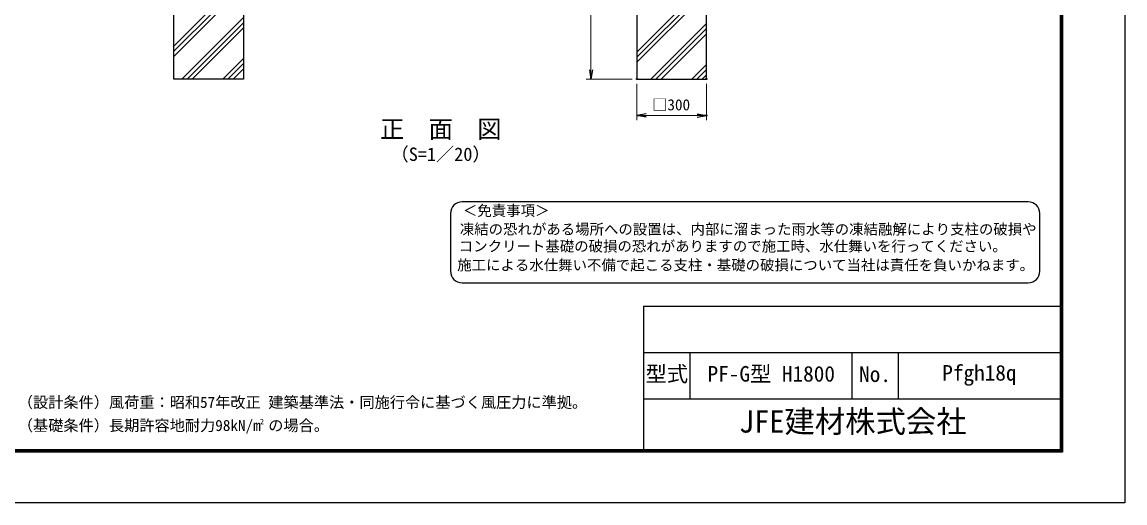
# Model space of a CAD drawing. Units: millimetres, scale not verified. Extents: x -4200 to 4200, y -2970 to 2970.
# Drawn here: x -564 to 4200, y -2970 to -892 of the extents above; entities that cross this region are included whole.
import ezdxf
from ezdxf.enums import TextEntityAlignment as Align

# ---------------------------------------------------------------- set-up
doc = ezdxf.new("R2010")
doc.units = ezdxf.units.MM
doc.header["$LTSCALE"] = 10
doc.header["$PDMODE"] = 32
doc.header["$PDSIZE"] = 5
for name, color, linetype, lineweight in [('0-1_D-DCR-HCH', 7, 'Continuous', 13), ('0-4_D-STR4', 7, 'Continuous', 25), ('0-7_D-STR-DIM', 7, 'Continuous', 13), ('0-B_D-TTL-TXT', 7, 'Continuous', 25), ('0-C_D-TTL', 7, 'Continuous', 25)]:
    doc.layers.add(name, color=color, linetype=linetype, lineweight=lineweight)
doc.layers.add('0-8_0', color=7, linetype='Continuous')
doc.layers.add('0-9_Defpoints', color=8, linetype='Continuous')
doc.styles.add('ＭＳ ゴシック', font='')
doc.styles.get('ＭＳ ゴシック').set_extended_font_data('MS Gothic')

# ---------------------------------------------------------------- blocks, each defined once
blk = doc.blocks.new('_Open')
at = {"layer": '0-8_0'}
blk.add_line((-10, 1.667), (0, 0), dxfattribs=at)
blk.add_lwpolyline([(-10, -1.667), (0, 0), (-10, 0)], dxfattribs=at)

msp = doc.modelspace()

# ---------------------------------------------------------------- linework, layer by layer
at = {"layer": '0-1_D-DCR-HCH'}
for p, q in [((91.99, -1040.51), (391.99, -740.51)), ((2091.99, -1044.07), (2391.99, -744.07)), ((2091.99, -1066.17), (2391.99, -766.17)), ((91.99, -1018.41), (266.77, -843.63)), ((91.99, -996.32), (244.67, -843.63)), ((2091.99, -1021.98), (2270.33, -843.63)), ((126.45, -1138.63), (391.99, -873.09)), ((148.55, -1138.63), (391.99, -895.19)), ((2152.11, -1138.63), (2391.99, -898.75)), ((170.65, -1138.63), (391.99, -917.29)), ((2174.21, -1138.63), (2391.99, -920.85)), ((2196.31, -1138.63), (2391.99, -942.95)), ((303.23, -1138.63), (391.99, -1049.87)), ((325.32, -1138.63), (391.99, -1071.97)), ((347.42, -1138.63), (391.99, -1094.06)), ((2328.89, -1138.63), (2391.99, -1075.53)), ((2350.99, -1138.63), (2391.99, -1097.63)), ((2373.08, -1138.63), (2391.99, -1119.72))]:
    msp.add_line(p, q, dxfattribs=at)
at = {"layer": '0-4_D-STR4'}
for points in [[(272.24, -538.63), (391.99, -538.63), (391.99, -1138.63), (91.99, -1138.63), (91.99, -538.63)], [(2091.99, -538.63), (2091.99, -1138.63), (2391.99, -1138.63), (2391.99, -538.63)]]:
    msp.add_lwpolyline(points, dxfattribs=at)
at = {"layer": '0-7_D-STR-DIM'}
for p, q in [((1892.98, -1098.63), (1892.98, -578.63)), ((2071.99, -1138.63), (1872.98, -1138.63)), ((2091.99, -1158.63), (2091.99, -1315.95)), ((2391.99, -1158.63), (2391.99, -1315.95)), ((2131.99, -1295.95), (2351.99, -1295.95))]:
    msp.add_line(p, q, dxfattribs=at)
at = {"layer": '0-9_Defpoints'}
for p in [(2091.99, -1138.63), (2391.99, -1138.63), (2391.99, -1295.95)]:
    msp.add_point(p, dxfattribs=at)
at = {"layer": '0-B_D-TTL-TXT', "color": 2}
for p, q in [((3782.04, -1669.12), (1336.49, -1669.12)), ((1286.49, -1719.12), (1286.49, -1969.12)), ((3832.04, -1969.12), (3832.04, -1719.12)), ((1336.49, -2019.12), (3782.04, -2019.12))]:
    msp.add_line(p, q, dxfattribs=at)
for centre, start, end in [((1336.49, -1719.12), 90, 180), ((3782.04, -1719.12), 0, 90), ((1336.49, -1969.12), 180, 270), ((3782.04, -1969.12), 270, 0)]:
    msp.add_arc(centre, 50, start, end, dxfattribs=at)
at = {"layer": '0-C_D-TTL'}
for p, q in [((2120, -2120), (2120, -2740)), ((2120, -2120), (3920, -2120)), ((2120, -2320), (3920, -2320)), ((2320, -2320), (2320, -2520)), ((3020, -2320), (3020, -2520)), ((3220, -2320), (3220, -2520)), ((2120, -2520), (3920, -2520))]:
    msp.add_line(p, q, dxfattribs=at)
at = {"layer": '0-C_D-TTL', "color": 2}
msp.add_lwpolyline([(-4200, 2970), (4200, 2970), (4200, -2970), (-4200, -2970)], close=True, dxfattribs=at)
at = {"layer": '0-C_D-TTL'}
for points in [[(-3930, 2750), (3930, 2750), (3930, -2750), (-3930, -2750)], [(-3927.5, 2747.5), (3927.5, 2747.5), (3927.5, -2747.5), (-3927.5, -2747.5)], [(-3925, 2745), (3925, 2745), (3925, -2745), (-3925, -2745)], [(-3922.5, 2742.5), (3922.5, 2742.5), (3922.5, -2742.5), (-3922.5, -2742.5)], [(-3920, 2740), (3920, 2740), (3920, -2740), (-3920, -2740)]]:
    msp.add_lwpolyline(points, close=True, dxfattribs=at)

# ---------------------------------------------------------------- block references
at = {"layer": '0-7_D-STR-DIM', "xscale": 4, "yscale": 4}
for p, rotation in [((1892.98, -1138.63), 270), ((2091.99, -1295.95), 180)]:
    msp.add_blockref('_Open', p, dxfattribs=dict(at, rotation=rotation))
msp.add_blockref('_Open', (2391.99, -1295.95), dxfattribs=at)

# ---------------------------------------------------------------- texts
at = {"layer": '0-7_D-STR-DIM', "style": 'ＭＳ ゴシック'}
msp.add_text('□300', height=48.09, dxfattribs=at).set_placement((2157.84, -1288.19), align=Align.BOTTOM_LEFT)
at = {"layer": '0-B_D-TTL-TXT', "style": 'ＭＳ ゴシック'}
for s, height, p in [('正\u3000面\u3000図', 76.98, (982.09, -1416.31)), ('（S=1／20）', 57.7, (1027.57, -1509.5)), ('＜免責事項＞ \u3000\u3000', 45.67, (1340.19, -1743.3)), ('凍結の恐れがある場所への設置は、内部に溜まった雨水等の凍結融解により支柱の破損や', 45.67, (1326.67, -1823.8)), ('コンクリート基礎の破損の恐れがありますので施工時、水仕舞いを行ってください。', 45.67, (1322.56, -1897.22)), ('施工による水仕舞い不備で起こる支柱・基礎の破損について当社は責任を負いかねます。 ', 45.67, (1315.57, -1978.71)), ('型式', 67.38, (2129.04, -2466.53)), ('PF-G型 H1800', 67.38, (2397.11, -2466)), ('No.', 67.38, (3051.78, -2467.6)), ('Pfgh18q', 67.38, (3410.81, -2461.73)), ('（設計条件）風荷重：昭和57年改正 建築基準法・同施行令に基づく風圧力に準拠。', 48.09, (-582.45, -2573.6)), ('JFE建材株式会社', 96.19, (2532.69, -2694.95)), ('（基礎条件）長期許容地耐力98kN/m の場合。', 48.09, (-582.45, -2673.6)), ('2', 24.05, (463.02, -2637.79))]:
    msp.add_text(s, height=height, dxfattribs=at).set_placement(p, align=Align.BOTTOM_LEFT)

doc.saveas('drawing.dxf')
